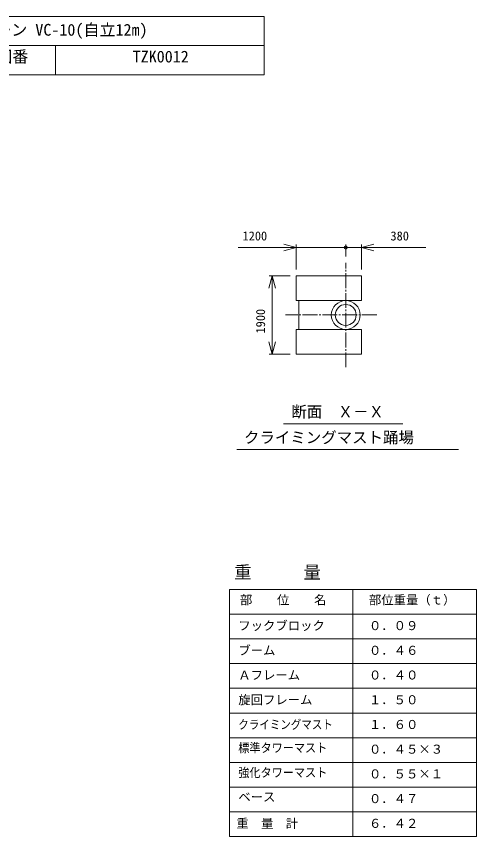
# Model space of a CAD drawing. Units: millimetres, scale not verified. Extents: x -13243 to 13194, y -18215 to 20682.
# Drawn here: x 1916 to 13083, y 770 to 20682 of the extents above; entities that cross this region are included whole.
import ezdxf
from ezdxf.enums import TextEntityAlignment as Align

# ---------------------------------------------------------------- set-up
doc = ezdxf.new("R2010")
doc.units = ezdxf.units.MM
doc.header["$LTSCALE"] = 40
doc.linetypes.add('CHAIN2', pattern=[12, 9, -1, 1, -1])
for name, color, linetype, lineweight in [('0-2_05 寸法', 7, 'Continuous', 18), ('0-3_10 当社外形線', 3, 'Continuous', 18), ('0-4_12 当社中心線', 3, 'CHAIN2', 18)]:
    doc.layers.add(name, color=color, linetype=linetype, lineweight=lineweight)
doc.styles.add('ＭＳ ゴシック', font='')
doc.styles.get('ＭＳ ゴシック').set_extended_font_data('MS Gothic')

msp = doc.modelspace()

# ---------------------------------------------------------------- linework, layer by layer
at = {"layer": '0-2_05 寸法'}
for p, q in [((-7221.78, 19974.21), (7924.53, 19974.21)), ((2866.23, 19974.21), (2866.23, 19266.66)), ((8707.64, 14533.96), (8707.64, 15146.74)), ((9907.64, 14852.4), (9907.64, 15146.74)), ((9907.64, 14852.4), (9907.64, 15146.74)), ((10287.64, 14533.96), (10287.64, 15146.74)), ((8707.64, 15071.74), (7297.64, 15071.74)), ((8407.64, 15071.74), (8107.64, 15071.74)), ((8707.64, 15071.74), (8407.64, 15071.74)), ((8707.64, 15071.74), (9007.64, 15071.74)), ((9907.64, 15071.74), (9007.64, 15071.74)), ((9907.64, 15071.74), (9607.64, 15071.74)), ((9907.64, 15071.74), (10287.64, 15071.74)), ((10287.64, 15071.74), (10587.64, 15071.74)), ((10587.64, 15071.74), (11847.64, 15071.74)), ((8557.64, 14383.96), (8046.31, 14383.96)), ((8121.31, 14383.96), (8121.31, 14083.96)), ((8121.31, 14083.96), (8121.31, 12783.96)), ((8121.31, 12483.96), (8121.31, 12783.96)), ((8557.64, 12483.96), (8046.31, 12483.96)), ((8400.57, 10792.5), (11290.02, 10792.5)), ((7268.41, 10170.41), (12644.5, 10170.41)), ((7083.23, 6770.29), (7083.23, 770.29)), ((7083.23, 6770.29), (13083.23, 6770.29)), ((10083.23, 6770.29), (10083.23, 770.29)), ((13083.23, 6770.29), (13083.23, 770.29)), ((7083.23, 6170.29), (13083.23, 6170.29)), ((7083.23, 5570.29), (13083.23, 5570.29)), ((7083.23, 4970.29), (13083.23, 4970.29)), ((7083.23, 4370.29), (13083.23, 4370.29)), ((7083.23, 3770.29), (13083.23, 3770.29)), ((7083.23, 3170.29), (13083.23, 3170.29)), ((7083.23, 2570.29), (13083.23, 2570.29)), ((7083.23, 1970.29), (13083.23, 1970.29)), ((7083.23, 1370.29), (13083.23, 1370.29)), ((7083.23, 770.29), (13083.23, 770.29))]:
    msp.add_line(p, q, dxfattribs=at)
msp.add_lwpolyline([(-7221.78, 20681.75), (7924.53, 20681.75), (7924.53, 19266.66), (-7221.78, 19266.66)], close=True, dxfattribs=at)
for points in [[(8407.64, 15152.13), (8707.64, 15071.74), (8407.64, 14991.36)], [(10587.64, 14991.36), (10287.64, 15071.74), (10587.64, 15152.13)], [(8040.93, 14083.96), (8121.31, 14383.96), (8201.7, 14083.96)], [(8201.7, 12783.96), (8121.31, 12483.96), (8040.93, 12783.96)]]:
    msp.add_lwpolyline(points, dxfattribs=at)
msp.add_circle((9907.64, 15071.74), 37.5, dxfattribs=at)
msp.add_circle((9907.64, 15071.74), 37.5, dxfattribs=at)
at = {"layer": '0-3_10 当社外形線'}
for p, q in [((8707.64, 14383.96), (8707.64, 13783.96)), ((8707.64, 14383.96), (10287.64, 14383.96)), ((10287.64, 14383.96), (10287.64, 13783.96)), ((8707.64, 13783.96), (10287.64, 13783.96)), ((8767.64, 13783.96), (8767.64, 13083.96)), ((8707.64, 13083.96), (8707.64, 12483.96)), ((8707.64, 13083.96), (10287.64, 13083.96)), ((10287.64, 13083.96), (10287.64, 12483.96)), ((8707.64, 12483.96), (10287.64, 12483.96))]:
    msp.add_line(p, q, dxfattribs=at)
for radius in [350, 254]:
    msp.add_circle((9907.64, 13433.89), radius, dxfattribs=at)
at = {"layer": '0-4_12 当社中心線'}
for p, q in [((9907.64, 12165.51), (9907.64, 14702.4)), ((10661.79, 13433.96), (8443.32, 13433.96))]:
    msp.add_line(p, q, dxfattribs=at)

# ---------------------------------------------------------------- texts
at = {"layer": '0-2_05 寸法', "style": 'ＭＳ ゴシック'}
for s, height, p in [('図面名称     \u3000\u3000\u3000\u3000\u3000\u3000クライミングクレーン VC-10(自立12m)', 285.9, (-6591.78, 20127.77)), ('\u3000\u3000竹本機械工業株式会社      \u3000\u3000\u3000\u3000\u3000 図番     \u3000\u3000\u3000\u3000TZK0012', 285.9, (-6565.78, 19477.77)), ('1200', 219.9, (7402.64, 15176.74)), ('380', 219.9, (10992.64, 15176.74)), ('断面\u3000Ｘ－Ｘ', 274.9, (8587.87, 10865.41)), ('クライミングマスト踊場', 274.9, (7437.87, 10240.41)), ('重\u3000\u3000\u3000量', 307.9, (7201.69, 6942.42)), ('部\u3000\u3000位\u3000\u3000名', 219.9, (7340.55, 6339.9)), ('部位重量（ｔ）', 219.9, (10470.45, 6339.9)), ('フックブロック', 219.9, (7300.26, 5715.99)), ('０．０９', 219.9, (10470.45, 5716.56)), ('ブーム', 219.9, (7300.26, 5115.99)), ('０．４６', 219.9, (10470.45, 5116.56)), ('Ａフレーム', 219.9, (7300.26, 4515.99)), ('０．４０', 219.9, (10470.45, 4516.56)), ('旋回フレーム', 219.9, (7300.26, 3915.99)), ('１．５０', 219.9, (10470.45, 3916.56)), ('１．６０', 219.9, (10470.45, 3316.56)), ('０．４５×３', 219.9, (10470.45, 2716.56)), ('０．５５×１', 219.9, (10470.45, 2116.56)), ('ベース', 219.9, (7300.26, 1557.43)), ('０．４７', 219.9, (10470.45, 1516.56)), ('重\u3000量\u3000計', 219.9, (7253, 915.99)), ('６．４２', 219.9, (10470.45, 916.56))]:
    msp.add_text(s, height=height, dxfattribs=at).set_placement(p, align=Align.BOTTOM_LEFT)
msp.add_text('1900', height=219.9, rotation=90, dxfattribs=at).set_placement((8016.31, 12983.96), align=Align.BOTTOM_LEFT)
for s, width, p in [('クライミングマスト', 0.85, (7300.26, 3315.99)), ('標準タワーマスト', 0.9, (7300.26, 2749.8)), ('強化タワーマスト', 0.9, (7300.26, 2149.8))]:
    msp.add_text(s, height=219.9, dxfattribs=dict(at, width=width)).set_placement(p, align=Align.BOTTOM_LEFT)

doc.saveas('drawing.dxf')
